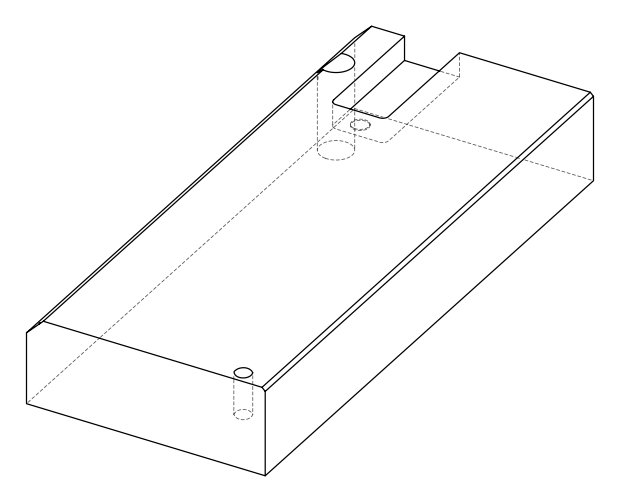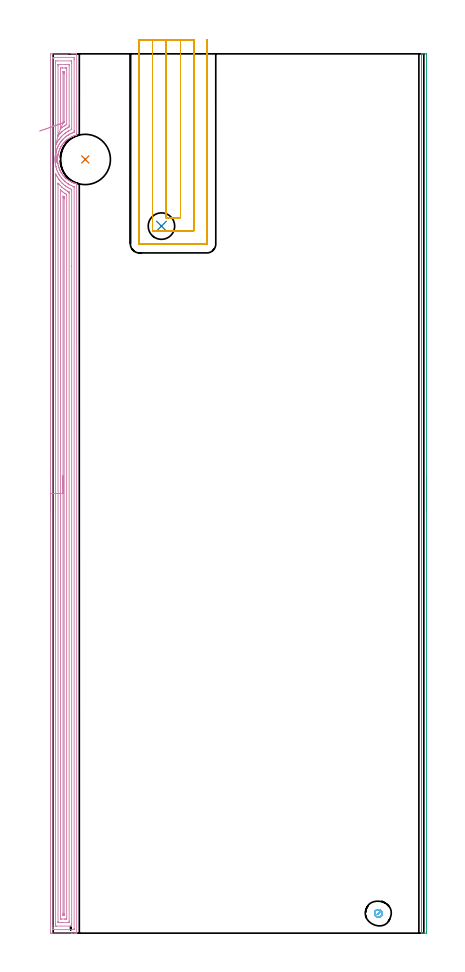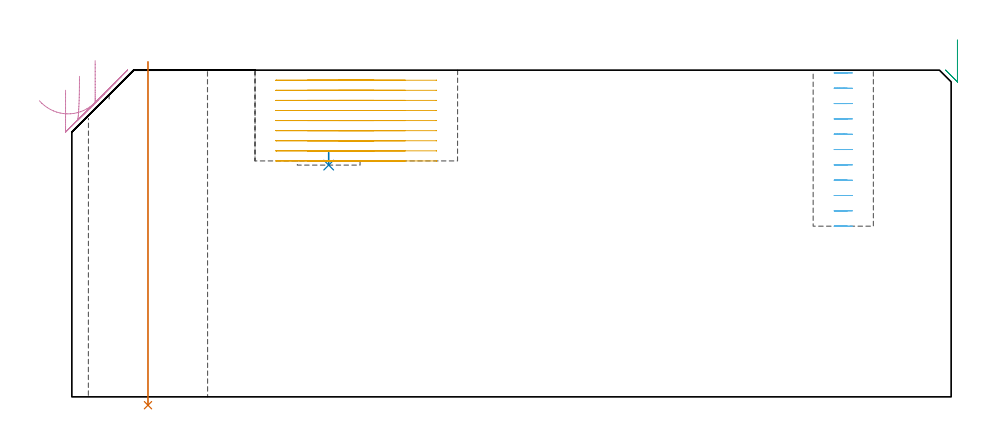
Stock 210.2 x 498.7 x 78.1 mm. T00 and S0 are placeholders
(PLAN: 6 operations, 3 tool changes, 44.2 min)
(1 INDEXABLE_INSERT_DRILL_THROUGH_HOLE_FROM_SOLID | STEP1HOLE | NXT0302_028 | 0.33 min | 49768 mm3)
(2 INDEXABLE_INSERT_DRILL_BLIND_HOLE_FROM_SOLID | STEP1POCKET | UGT0302_001 | 0.02 min | 3995 mm3)
(3 AREA_MILL | FG_CHAMFER_SURFACE | UGT0205_001 | 4.15 min | 1955 mm3)
(4 AREA_MILL_1 | FG_CHAMFER_SURFACE_1 | UGT0205_001 | 23.66 min | 53618 mm3)
(5 MILL_SLOT | SLOT_PARTIAL_RECTANGULAR | NXT0201_013 | Follow Part, ap 2.5, ae 75% | 15 min | 114539 mm3)
(6 MILL_BLIND_HOLE_FROM_SOLID_MATERIAL | STEP1POCKET_1 | NXT0201_013 | Spiral | 1.01 min | 6049 mm3)
(TOOL NXT0302_028 | Index. Insert Drill 28.5mm [880-D2850L32-03] | D28.5 PA176 FL86 Z2)
(TOOL UGT0302_001 | Indexable Insert Drill 15mm | D15 PA180 FL50 Z2)
(TOOL UGT0205_001 | Chamfer Mill 20 x 3 x 45 deg. | D20 FL50 Z2)
(TOOL NXT0201_013 | ENDMILL 10mm | D10 FL30 Z4)
(OP 1 INDEXABLE_INSERT_DRILL_THROUGH_HOLE_FROM_SOLID)
G17 G21 G94 G90
T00 M6
G54
G17 G0 G90 X18.2 Y438.8 S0 M3
G43 Z88.1 H1
G94 G81 G98 Z-1.998 F250. R80.1
G80
M5
M2
(OP 2 INDEXABLE_INSERT_DRILL_BLIND_HOLE_FROM_SOLID)
G17 G21 G94 G90
T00 M6
G54
G17 G0 G90 X61.4 Y401. S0 M3
G43 Z88.1 H0
G94 G81 G98 Z55.4 F250. R58.4
G80
M5
M2
(OP 3 AREA_MILL)
G17 G21 G94 G90
T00 M6
G54
G17 G0 G90 X211.7 Y259.35 S1061 M3
G43 Z88.1 H0
Z85.3
G94 G1 Y259.312 Z84.428 F250.
Y259.198 Z83.564
Y259.009 Z82.712
Y258.747 Z81.88
Y258.413 Z81.074
Y258.01 Z80.3
Y257.542 Z79.564
Y257.01 Z78.872
Y256.421 Z78.229
Y255.778 Z77.64
Y255.086 Z77.109
Y254.35 Z76.64
Y253.576 Z76.237
Y252.77 Z75.903
Y251.938 Z75.641
Y251.086 Z75.452
Y250.222 Z75.338
Y249.35 Z75.3
Y0.615
X211.698 Y0.427 Z75.302
X211.691 Y0.002 Z75.305
X211.519 Y0. Z75.478
X210.3 Z76.695
X209.287 Z77.712
X208.926 Y0.007 Z78.065
X208.903 Y0.01 Z78.088
X208.9 Y0.168 Z78.1
Y498.532
X208.903 Y498.691 Z78.088
X208.927 Y498.7 Z78.064
X209.287 Z77.712
X209.632 Z77.367
X210.3 Z76.695
X211.519 Z75.478
X211.691 Y498.698 Z75.305
X211.7 Y498.273 Z75.3
Y249.35
Y248.478 Z75.338
Y247.614 Z75.452
Y246.762 Z75.641
Y245.93 Z75.903
Y245.124 Z76.237
Y244.35 Z76.64
Y243.614 Z77.109
Y242.922 Z77.64
Y242.279 Z78.229
Y241.69 Z78.872
Y241.158 Z79.564
Y240.69 Z80.3
Y240.287 Z81.074
Y239.953 Z81.88
Y239.691 Z82.712
Y239.502 Z83.564
Y239.388 Z84.428
Y239.35 Z85.3
G0 Z88.1
M5
M2
(OP 4 AREA_MILL_1)
G17 G21 G94 G90
T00 M6
G54
G17 G0 G90 X-1.5 Y239.35 S1061 M3
G43 Z88.1 H0
Z73.3
G94 G1 Y239.388 Z72.428 F250.
Y239.502 Z71.564
Y239.691 Z70.712
Y239.953 Z69.88
Y240.287 Z69.074
Y240.69 Z68.3
Y241.158 Z67.564
Y241.69 Z66.872
Y242.279 Z66.229
Y242.922 Z65.64
Y243.614 Z65.108
Y244.35 Z64.64
Y245.124 Z64.237
Y245.93 Z63.903
Y246.762 Z63.641
Y247.613 Z63.452
Y248.478 Z63.338
Y249.35 Z63.3
Y498.085
X-1.495 Y498.59 Z63.303
X-1.492 Y498.69 Z63.306
X-1.387 Y498.7 Z63.41
X10.284 Z75.078
X10.83 Z75.627
X11.161 Z75.957
X11.707 Z76.503
X12.037 Z76.832
X12.698 Z77.498
X13.009 Z77.809
X13.157 Y498.697 Z77.949
X13.298 Y498.69 Z78.089
X13.3 Y498.532 Z78.1
Y453.429
X13.294 Y452.637 Z78.091
X12.78 Y452.49 Z77.58
X12.323 Y452.359 Z77.123
X11.601 Y452.091 Z76.401
X11.416 Y452.023 Z76.216
X10.524 Y451.634 Z75.323
X10.284 Y451.517 Z75.08
X10.173 Y451.464 Z74.972
X10.138 Y451.445 Z74.937
X9.959 Y451.345 Z74.758
X9.845 Y451.281 Z74.642
X9.766 Y451.237 Z74.564
X9.631 Y451.162 Z74.43
X8.739 Y450.616 Z73.539
X8.668 Y450.57 Z73.468
X8.255 Y450.271 Z73.053
X7.847 Y449.961 Z72.645
X7.719 Y449.856 Z72.517
X7.654 Y449.802 Z72.45
X7.555 Y449.723 Z72.355
X7.497 Y449.676 Z72.297
X7.367 Y449.559 Z72.166
X7.215 Y449.42 Z72.011
X7.037 Y449.261 Z71.835
X6.954 Y449.187 Z71.753
X6.536 Y448.781 Z71.335
X6.485 Y448.726 Z71.283
X6.061 Y448.271 Z70.861
X5.807 Y447.975 Z70.607
X5.731 Y447.887 Z70.531
X5.41 Y447.475 Z70.209
X5.316 Y447.352 Z70.111
X5.169 Y447.166 Z69.968
X5.093 Y447.06 Z69.893
X5.045 Y446.993 Z69.845
X4.749 Y446.548 Z69.549
X4.587 Y446.291 Z69.387
X4.466 Y446.098 Z69.266
X4.315 Y445.837 Z69.113
X4.277 Y445.772 Z69.075
X4.078 Y445.391 Z68.873
X3.978 Y445.204 Z68.776
X3.854 Y444.949 Z68.654
X3.763 Y444.759 Z68.562
X3.649 Y444.498 Z68.445
X3.565 Y444.31 Z68.363
X3.384 Y443.865 Z68.183
X3.224 Y443.416 Z68.022
X3.14 Y443.158 Z67.938
X3.079 Y442.969 Z67.877
X3.005 Y442.711 Z67.802
X2.949 Y442.521 Z67.748
X2.837 Y442.075 Z67.636
X2.828 Y442.031 Z67.627
X2.785 Y441.818 Z67.58
X2.743 Y441.627 Z67.541
X2.665 Y441.166 Z67.463
X2.637 Y441.002 Z67.434
X2.625 Y440.925 Z67.42
X2.601 Y440.795 Z67.399
X2.591 Y440.733 Z67.389
X2.536 Y440.306 Z67.331
X2.51 Y440.032 Z67.302
X2.494 Y439.879 Z67.288
X2.468 Y439.391 Z67.265
X2.466 Y439.316 Z67.263
X2.463 Y439.139 Z67.253
X2.457 Y438.944 Z67.251
Y438.923
X2.46 Y438.672 Z67.252
X2.462 Y438.525 Z67.25
Y438.497 Z67.251
X2.467 Y438.382 Z67.254
X2.471 Y438.246 Z67.26
X2.476 Y438.05 Z67.271
X2.478 Y438.001 Z67.274
X2.492 Y437.721 Z67.29
X2.535 Y437.353 Z67.328
X2.556 Y437.155 Z67.351
X2.592 Y436.915 Z67.387
X2.661 Y436.46 Z67.455
X2.674 Y436.365 Z67.471
X2.689 Y436.261 Z67.487
X2.882 Y435.367 Z67.68
X2.952 Y435.12 Z67.747
X2.977 Y435.026 Z67.774
X3.041 Y434.8 Z67.837
X3.077 Y434.673 Z67.871
X3.132 Y434.472 Z67.928
X3.212 Y434.227 Z68.008
X3.252 Y434.101 Z68.05
X3.444 Y433.578 Z68.242
X3.632 Y433.129 Z68.432
X3.743 Y432.887 Z68.54
X3.772 Y432.822 Z68.57
X3.834 Y432.684 Z68.633
X4.05 Y432.252 Z68.849
X4.297 Y431.789 Z69.096
X4.475 Y431.493 Z69.275
X4.566 Y431.34 Z69.366
X4.848 Y430.895 Z69.647
X5.006 Y430.662 Z69.806
X5.169 Y430.433 Z69.969
X5.496 Y430.001 Z70.295
X5.608 Y429.864 Z70.407
X5.776 Y429.66 Z70.573
X6.063 Y429.324 Z70.86
X6.258 Y429.107 Z71.055
X6.346 Y429.017 Z71.142
X6.603 Y428.753 Z71.399
X6.777 Y428.583 Z71.573
X6.955 Y428.408 Z71.752
X7.069 Y428.303 Z71.866
X7.168 Y428.212 Z71.966
X7.504 Y427.921 Z72.303
X7.619 Y427.826 Z72.419
X7.847 Y427.639 Z72.646
X8.264 Y427.318 Z73.063
X8.739 Y426.988 Z73.538
X9.183 Y426.701 Z73.981
X9.64 Y426.424 Z74.439
X9.845 Y426.313 Z74.644
X10.08 Y426.187 Z74.878
X10.377 Y426.04 Z75.176
X10.524 Y425.967 Z75.323
X10.573 Y425.945 Z75.372
X10.722 Y425.879 Z75.518
X11.028 Y425.742 Z75.827
X11.161 Y425.683 Z75.959
X11.417 Y425.568 Z76.216
X11.51 Y425.529 Z76.309
X11.748 Y425.443 Z76.548
X11.908 Y425.385 Z76.708
X12.037 Y425.342 Z76.836
X12.309 Y425.252 Z77.108
X13.068 Y425.028 Z77.867
X13.204 Y424.986 Z78.001
X13.295 Y424.953 Z78.091
X13.3 Y424.849 Z78.1
Y0.168
X13.298 Y0.01 Z78.089
X13.157 Y0.003 Z77.949
X13.009 Y0. Z77.809
X12.698 Z77.497
X12.037 Z76.832
X10.83 Z75.627
X10.284 Z75.078
X-1.114 Z63.683
X-1.39 Y0.003 Z63.407
X-1.492 Y0.01 Z63.305
X-1.499 Y0.114 Z63.299
X-1.5 Y0.615 Z63.3
Y249.35
X-0.086 Z64.714
X-0.085 Y496.144 Z64.715
Y496.299
X-0.08 Y496.667 Z64.72
X-0.079 Y496.683 Z64.721
X-0.059 Y496.69 Z64.741
X0.009 Y496.695 Z64.809
X0.114 Y496.698 Z64.914
X0.246 Y496.7 Z65.046
X0.639 Z65.439
X11.644 Z76.444
X11.819 Y496.697 Z76.619
X11.85 Y496.695 Z76.65
X11.878 Y496.691 Z76.678
X11.879 Y496.651 Z76.679
X11.884 Y496.455 Z76.684
X11.885 Y496.299 Z76.685
X11.886 Y495.56 Z76.686
Y455.215
X11.883 Y454.479 Z76.683
X11.881 Y454.322 Z76.681
X11.879 Y454.283 Z76.679
X11.814 Y454.248 Z76.614
X11.682 Y454.194 Z76.482
X11.531 Y454.134 Z76.331
X11.397 Y454.082 Z76.197
X11.161 Y453.987 Z75.961
X10.771 Y453.826 Z75.571
X10.284 Y453.614 Z75.084
X9.87 Y453.429 Z74.67
X9.564 Y453.269 Z74.364
X9.407 Y453.182 Z74.207
X8.853 Y452.864 Z73.653
X8.53 Y452.668 Z73.33
X8.45 Y452.618 Z73.25
X8.318 Y452.536 Z73.118
X7.92 Y452.265 Z72.72
X7.654 Y452.075 Z72.454
X7.408 Y451.893 Z72.208
X7.081 Y451.643 Z71.881
X6.913 Y451.504 Z71.713
X6.777 Y451.386 Z71.577
X6.072 Y450.75 Z70.872
X5.9 Y450.581 Z70.7
X5.546 Y450.217 Z70.346
X5.203 Y449.856 Z70.003
X5.118 Y449.76 Z69.918
X5.023 Y449.649 Z69.823
X4.718 Y449.275 Z69.518
X4.468 Y448.963 Z69.268
X4.327 Y448.78 Z69.127
X4.146 Y448.537 Z68.946
X3.956 Y448.264 Z68.756
X3.825 Y448.07 Z68.625
X3.607 Y447.727 Z68.407
X3.262 Y447.177 Z68.062
X2.958 Y446.601 Z67.758
X2.794 Y446.284 Z67.594
X2.662 Y446.009 Z67.462
X2.393 Y445.433 Z67.193
X2.38 Y445.404 Z67.18
X2.375 Y445.391 Z67.175
X2.129 Y444.767 Z66.929
X2.033 Y444.498 Z66.833
X1.899 Y444.107 Z66.699
X1.737 Y443.605 Z66.537
X1.708 Y443.507 Z66.508
X1.686 Y443.431 Z66.486
X1.516 Y442.792 Z66.316
X1.5 Y442.728 Z66.3
X1.497 Y442.711 Z66.297
X1.354 Y441.984 Z66.154
X1.324 Y441.818 Z66.124
X1.226 Y441.221 Z66.026
X1.184 Y440.925 Z65.984
X1.125 Y440.431 Z65.925
X1.088 Y440.032 Z65.888
X1.066 Y439.597 Z65.866
X1.051 Y439.139 Z65.851
X1.048 Y438.723 Z65.848
X1.057 Y438.246 Z65.857
X1.076 Y437.801 Z65.876
X1.107 Y437.353 Z65.907
X1.167 Y436.815 Z65.967
X1.218 Y436.46 Z66.018
X1.326 Y435.76 Z66.126
X1.364 Y435.566 Z66.164
X1.516 Y434.842 Z66.316
X1.555 Y434.673 Z66.355
X1.561 Y434.651 Z66.361
X1.569 Y434.619 Z66.369
X1.81 Y433.78 Z66.61
X1.949 Y433.34 Z66.749
X2.111 Y432.887 Z66.911
X2.393 Y432.171 Z67.193
X2.469 Y431.994 Z67.269
X2.532 Y431.852 Z67.332
X2.902 Y431.101 Z67.702
X3.27 Y430.423 Z68.07
X3.395 Y430.208 Z68.195
X3.597 Y429.875 Z68.397
X3.97 Y429.315 Z68.77
X4.146 Y429.064 Z68.946
X4.636 Y428.421 Z69.436
X5.023 Y427.956 Z69.823
X5.399 Y427.528 Z70.199
X5.9 Y427.019 Z70.7
X6.3 Y426.635 Z71.1
X6.777 Y426.217 Z71.577
X7.362 Y425.742 Z72.162
X7.654 Y425.524 Z72.454
X8.328 Y425.055 Z73.128
X8.53 Y424.925 Z73.33
X8.651 Y424.849 Z73.451
X9.127 Y424.57 Z73.927
X9.407 Y424.419 Z74.207
X10.247 Y423.993 Z75.047
X10.284 Y423.977 Z75.084
X10.331 Y423.956 Z75.131
X11.161 Y423.601 Z75.961
X11.709 Y423.397 Z76.509
X11.817 Y423.358 Z76.617
X11.848 Y423.345 Z76.648
X11.876 Y423.331 Z76.676
X11.879 Y423.298 Z76.679
X11.883 Y423.22 Z76.683
X11.885 Y423.063 Z76.685
Y2.556
Y2.401
X11.88 Y2.033 Z76.68
X11.879 Y2.017 Z76.679
X11.859 Y2.01 Z76.659
X11.79 Y2.005 Z76.59
X11.686 Y2.002 Z76.486
X11.554 Y2. Z76.354
X11.161 Z75.961
X0.156 Z64.956
X-0.019 Y2.003 Z64.781
X-0.05 Y2.005 Z64.75
X-0.078 Y2.009 Z64.722
X-0.08 Y2.049 Z64.72
X-0.084 Y2.245 Z64.716
X-0.085 Y2.401 Z64.715
X-0.086 Y3.14 Z64.714
Y249.35
X1.328 Z66.128
X1.329 Y430.59 Z66.129
X1.33 Y430.718 Z66.13
X1.332 Y430.763 Z66.132
X1.333 Y430.767 Z66.133
X1.343 Y430.75 Z66.143
X1.415 Y430.611 Z66.215
X1.709 Y430.011 Z66.509
X2.09 Y429.315 Z66.89
X2.393 Y428.798 Z67.193
X2.629 Y428.421 Z67.429
X3.104 Y427.697 Z67.904
X3.228 Y427.528 Z68.028
X3.27 Y427.474 Z68.07
X3.633 Y427.008 Z68.433
X3.935 Y426.635 Z68.735
X4.146 Y426.386 Z68.946
X4.733 Y425.742 Z69.533
X5.023 Y425.447 Z69.823
X5.653 Y424.849 Z70.453
X5.9 Y424.633 Z70.7
X6.718 Y423.956 Z71.518
X6.777 Y423.91 Z71.577
X6.955 Y423.774 Z71.755
X7.654 Y423.303 Z72.454
X8.017 Y423.063 Z72.817
X8.53 Y422.756 Z73.33
X9.175 Y422.406 Z73.975
X9.407 Y422.291 Z74.207
X9.653 Y422.17 Z74.453
X10.284 Y421.877 Z75.084
X10.45 Y421.799 Z75.25
X10.464 Y421.467 Z75.264
X10.468 Y421.276 Z75.268
X10.471 Y421.086 Z75.271
Y378.295
Y5.08
X10.47 Y4.89 Z75.27
X10.464 Y4.187 Z75.264
X10.461 Y4.007 Z75.261
X9.407 Y4. Z74.207
X1.699 Y4.001 Z66.499
X1.516 Y4.005 Z66.316
X1.339 Y4.01 Z66.139
X1.334 Y4.187 Z66.134
X1.331 Y4.376 Z66.131
X1.329 Y5.08 Z66.129
X1.328 Y5.272 Z66.128
Y249.35
X2.743 Z67.543
Y424.492
X2.744 Y424.849 Z67.544
X2.747 Y425.139 Z67.547
X2.75 Y425.379 Z67.55
X2.883 Y425.256 Z67.683
X3.009 Y425.115 Z67.809
X3.233 Y424.849 Z68.033
X3.27 Y424.808 Z68.07
X4.061 Y423.956 Z68.861
X4.146 Y423.871 Z68.946
X4.995 Y423.063 Z69.795
X5.023 Y423.038 Z69.823
X5.195 Y422.887 Z69.995
X5.9 Y422.317 Z70.7
X6.087 Y422.17 Z70.887
X6.777 Y421.684 Z71.577
X7.378 Y421.276 Z72.178
X7.654 Y421.107 Z72.454
X8.063 Y420.859 Z72.863
X8.53 Y420.615 Z73.33
X8.974 Y420.383 Z73.774
X9.039 Y420.343 Z73.839
X9.05 Y420.313 Z73.85
X9.053 Y420.249 Z73.853
X9.055 Y420.115 Z73.855
X9.057 Y419.847 Z73.857
Y419.49
Y6.867
X9.056 Y6.331 Z73.856
X9.053 Y6.151 Z73.853
X9.05 Y6.017 Z73.85
X8.955 Y6.01 Z73.755
X8.53 Y6.001 Z73.33
X8.504 Y6. Z73.304
X5.023 Z69.823
X3.244 Z68.044
X2.847 Y6.007 Z67.647
X2.754 Y6.01 Z67.554
X2.749 Y6.071 Z67.549
X2.746 Y6.138 Z67.546
X2.743 Y6.51 Z67.543
Y249.35
X4.157 Z68.957
Y421.276
X4.16 Y421.377 Z68.96
X4.163 Y421.424 Z68.963
X4.165 Y421.429 Z68.965
X4.18 Y421.419 Z68.98
X4.227 Y421.382 Z69.027
X4.242 Y421.37 Z69.042
X4.351 Y421.276 Z69.151
X5.023 Y420.728 Z69.823
X5.456 Y420.383 Z70.256
X5.9 Y420.069 Z70.7
X6.734 Y419.49 Z71.534
X6.777 Y419.462 Z71.577
X6.851 Y419.415 Z71.651
X7.338 Y419.117 Z72.138
X7.485 Y419.025 Z72.285
X7.636 Y418.927 Z72.436
X7.643 Y418.597 Z72.443
Y8.664
X7.636 Y8.212 Z72.436
X7.625 Y8.01 Z72.425
X7.414 Y8.004 Z72.214
X6.777 Y8.001 Z71.577
X6.541 Y8. Z71.341
X4.787 Y8.001 Z69.587
X4.286 Y8.007 Z69.086
X4.17 Y8.01 Z68.97
X4.164 Y8.21 Z68.964
X4.157 Y8.642 Z68.957
Y8.653
Y249.35
X5.571 Z70.371
X5.572 Y417.145 Z70.372
X5.575 Y417.704 Z70.375
X5.578 Y418.032 Z70.378
X5.9 Y417.828 Z70.7
X6.093 Y417.704 Z70.893
X6.213 Y417.616 Z71.013
X6.222 Y417.535 Z71.022
X6.225 Y417.373 Z71.025
X6.228 Y416.811 Z71.028
X6.229 Y416.476 Z71.029
X6.228 Y10.998 Z71.028
X6.226 Y10.439 Z71.026
X6.222 Y10.111 Z71.022
X6.217 Y10.01 Z71.017
X6.115 Y10.007 Z70.915
X5.9 Y10.003 Z70.7
X5.756 Y10.005 Z70.556
X5.642 Y10.01 Z70.442
X5.578 Y10.018 Z70.378
X5.576 Y10.104 Z70.376
X5.573 Y10.439 Z70.373
X5.571 Y10.774 Z70.371
Y11.332
Y249.35
Y250.222 Z70.409
Y251.086 Z70.523
Y251.938 Z70.712
Y252.77 Z70.974
Y253.576 Z71.308
Y254.35 Z71.711
Y255.086 Z72.18
Y255.778 Z72.711
Y256.421 Z73.3
Y257.01 Z73.943
Y257.541 Z74.635
Y258.01 Z75.371
Y258.413 Z76.145
Y258.747 Z76.951
Y259.009 Z77.783
Y259.198 Z78.635
Y259.312 Z79.5
Y259.35 Z80.371
G0 Z88.1
X1.812 Y437.352
Z76.625
G1 X1.813 Y437.346 Z75.753
X1.809 Y437.416 Z74.883
X1.802 Y437.562 Z74.023
X1.791 Y437.782 Z73.179
X1.776 Y438.074 Z72.357
X1.758 Y438.437 Z71.564
X1.736 Y438.868 Z70.806
X1.711 Y439.363 Z70.088
X1.683 Y439.918 Z69.416
X1.652 Y440.53 Z68.795
X1.619 Y441.194 Z68.23
X1.583 Y441.904 Z67.724
X1.545 Y442.656 Z67.283
X1.505 Y443.443 Z66.909
X1.464 Y444.26 Z66.605
X1.422 Y445.1 Z66.374
X1.379 Y445.957 Z66.217
X1.335 Y446.824 Z66.135
X1.333 Y446.867 Z66.133
X1.33 Y446.962 Z66.13
X1.329 Y447.061 Z66.129
Y447.177
Y493.62
X1.33 Y493.81 Z66.13
X1.336 Y494.513 Z66.136
X1.339 Y494.693 Z66.139
X2.393 Y494.7 Z67.193
X10.101 Y494.699 Z74.901
X10.284 Y494.695 Z75.084
X10.461 Y494.69 Z75.261
X10.466 Y494.513 Z75.266
X10.469 Y494.324 Z75.269
X10.471 Y493.62 Z75.271
X10.472 Y493.428 Z75.272
X10.471 Y456.108 Z75.271
X10.47 Y455.919 Z75.27
X10.468 Y455.854 Z75.268
X10.465 Y455.809 Z75.265
X10.441 Y455.792 Z75.241
X9.339 Y455.285 Z74.139
X9.201 Y455.215 Z74.001
X8.768 Y454.973 Z73.568
X8.53 Y454.835 Z73.33
X8.212 Y454.646 Z73.012
X7.654 Y454.306 Z72.454
X7.143 Y453.949 Z71.943
X6.777 Y453.684 Z71.577
X6.633 Y453.576 Z71.433
X6.443 Y453.429 Z71.243
X6.145 Y453.179 Z70.945
X5.9 Y452.967 Z70.7
X5.418 Y452.536 Z70.218
X5.214 Y452.341 Z70.014
X5.023 Y452.152 Z69.823
X4.529 Y451.643 Z69.329
X4.345 Y451.441 Z69.145
X4.146 Y451.216 Z68.946
X3.935 Y450.965 Z68.735
X3.758 Y450.75 Z68.558
X3.541 Y450.473 Z68.341
X3.27 Y450.122 Z68.07
X3.157 Y449.971 Z67.957
X3.076 Y449.856 Z67.876
X2.8 Y449.442 Z67.6
X2.486 Y448.963 Z67.286
X2.45 Y448.905 Z67.25
X2.393 Y448.811 Z67.193
X2.123 Y448.346 Z66.923
X1.97 Y448.07 Z66.77
X1.811 Y447.77 Z66.611
X1.516 Y447.199 Z66.316
X1.509 Y447.185 Z66.309
X1.433 Y447.024 Z66.233
X1.356 Y446.866 Z66.156
X1.335 Y446.824 Z66.135
X2.748 Y452.174 Z67.548
X2.747 Z67.547
X2.745 Y452.177 Z67.545
X2.743 Y452.536 Z67.543
Y452.742
Y491.833
X2.744 Y492.368 Z67.544
X2.747 Y492.549 Z67.547
X2.75 Y492.683 Z67.55
X2.845 Y492.69 Z67.645
X3.27 Y492.699 Z68.07
X3.296 Y492.7 Z68.096
X6.777 Z71.577
X8.556 Z73.356
X8.953 Y492.692 Z73.753
X9.046 Y492.69 Z73.846
X9.051 Y492.629 Z73.851
X9.054 Y492.562 Z73.854
X9.057 Y492.19 Z73.857
Y458.251
X9.056 Y457.895 Z73.856
X9.053 Y457.363 Z73.853
X9.05 Y457.276 Z73.85
X8.968 Y457.23 Z73.768
X8.536 Y456.996 Z73.336
X7.976 Y456.673 Z72.776
X7.654 Y456.484 Z72.454
X7.422 Y456.344 Z72.222
X7.043 Y456.108 Z71.843
X6.883 Y456. Z71.683
X6.777 Y455.926 Z71.577
X6.367 Y455.632 Z71.167
X5.9 Y455.29 Z70.7
X5.858 Y455.258 Z70.658
X5.803 Y455.215 Z70.603
X5.375 Y454.857 Z70.175
X5.023 Y454.553 Z69.823
X4.902 Y454.446 Z69.702
X4.766 Y454.322 Z69.566
X4.446 Y454.017 Z69.246
X4.146 Y453.726 Z68.946
X4. Y453.578 Z68.8
X3.857 Y453.429 Z68.657
X3.573 Y453.12 Z68.373
X3.27 Y452.786 Z68.07
X3.154 Y452.653 Z67.954
X3.054 Y452.536 Z67.854
X2.748 Y452.174 Z67.548
X4.169 Y456.171 Z68.969
X4.157 Y456.991 Z68.957
Y457.001
Y490.036
X4.164 Y490.488 Z68.964
X4.175 Y490.69 Z68.975
X4.386 Y490.697 Z69.186
X5.023 Y490.7 Z69.823
X5.259 Z70.059
X6.777 Z71.577
X7.013 Y490.699 Z71.813
X7.514 Y490.693 Z72.314
X7.63 Y490.69 Z72.43
X7.636 Y490.49 Z72.436
X7.643 Y490.058 Z72.443
Y490.047
Y458.788
X7.638 Y458.678 Z72.438
X7.636 Y458.656 Z72.436
X7.609 Y458.635 Z72.409
X7.546 Y458.594 Z72.346
X7.367 Y458.486 Z72.167
X7.182 Y458.375 Z71.982
X6.777 Y458.128 Z71.577
X6.634 Y458.04 Z71.434
X6.406 Y457.895 Z71.206
X6.104 Y457.687 Z70.904
X5.9 Y457.543 Z70.7
X5.59 Y457.317 Z70.39
X5.165 Y457.001 Z69.965
X5.085 Y456.938 Z69.885
X5.023 Y456.888 Z69.823
X4.169 Y456.171 Z68.969
X5.575 Y459.559 Z70.375
X5.574 Y459.56 Z70.374
X5.572 Y459.578 Z70.372
X5.571 Y459.63 Z70.371
Y459.681
X5.572 Y487.702 Z70.372
X5.574 Y488.261 Z70.374
X5.578 Y488.589 Z70.378
X5.583 Y488.69 Z70.383
X5.685 Y488.693 Z70.485
X5.9 Y488.697 Z70.7
X6.044 Y488.695 Z70.844
X6.158 Y488.69 Z70.958
X6.222 Y488.682 Z71.022
X6.224 Y488.595 Z71.024
X6.227 Y488.261 Z71.027
X6.229 Y487.926 Z71.029
Y487.368
Y460.239
X6.227 Y460.127 Z71.027
X6.225 Y460.038 Z71.025
X6.222 Y459.984 Z71.022
X6.199 Y459.967 Z70.999
X5.623 Y459.585 Z70.423
X5.585 Y459.563 Z70.385
X5.575 Y459.559 Z70.375
X4.952 Y459.34 Z69.804
X4.285 Y459.106 Z69.294
X3.578 Y458.858 Z68.846
X2.837 Y458.598 Z68.466
X2.068 Y458.328 Z68.156
X1.276 Y458.051 Z67.918
X0.467 Y457.767 Z67.754
X-0.352 Y457.48 Z67.665
X-1.175 Y457.191 Z67.652
X-1.996 Y456.903 Z67.716
X-2.808 Y456.618 Z67.854
X-3.607 Y456.338 Z68.068
X-4.384 Y456.065 Z68.354
X-5.135 Y455.801 Z68.711
X-5.854 Y455.549 Z69.136
X-6.535 Y455.31 Z69.626
X-7.174 Y455.086 Z70.177
X-7.764 Y454.879 Z70.785
G0 Z88.1
M5
M2
(OP 5 MILL_SLOT)
G17 G21 G94 G90
T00 M6
G54
G17 G0 G90 X63.8 Y506.7 S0 M3
G43 Z88.1 H0
Z75.689
G94 G1 Y503.7 F250.
Y405.8 F500.
X72.2
Y503.7
Y506.7 F250.
X56.3
Y503.7
Y398.3 F500.
X79.7
Y503.7
Y506.7 F250.
X48.8
Y503.7
Y390.9 F500.
X48.805 Y390.845
X48.845 Y390.805
X48.9 Y390.8
X87.1
X87.155 Y390.805
X87.195 Y390.845
X87.2 Y390.9
Y503.7
Y506.7 F250.
G0 X63.8 Z73.278
G1 Y503.7
Y405.8 F500.
X72.2
Y503.7
Y506.7 F250.
X56.3
Y503.7
Y398.3 F500.
X79.7
Y503.7
Y506.7 F250.
X48.8
Y503.7
Y390.9 F500.
X48.805 Y390.845
X48.845 Y390.805
X48.9 Y390.8
X87.1
X87.155 Y390.805
X87.195 Y390.845
X87.2 Y390.9
Y503.7
Y506.7 F250.
G0 X63.8 Z70.867
G1 Y503.7
Y405.8 F500.
X72.2
Y503.7
Y506.7 F250.
X56.3
Y503.7
Y398.3 F500.
X79.7
Y503.7
Y506.7 F250.
X48.8
Y503.7
Y390.9 F500.
X48.805 Y390.845
X48.845 Y390.805
X48.9 Y390.8
X87.1
X87.155 Y390.805
X87.195 Y390.845
X87.2 Y390.9
Y503.7
Y506.7 F250.
G0 X63.8 Z68.456
G1 Y503.7
Y405.8 F500.
X72.2
Y503.7
Y506.7 F250.
X56.3
Y503.7
Y398.3 F500.
X79.7
Y503.7
Y506.7 F250.
X48.8
Y503.7
Y390.9 F500.
X48.805 Y390.845
X48.845 Y390.805
X48.9 Y390.8
X87.1
X87.155 Y390.805
X87.195 Y390.845
X87.2 Y390.9
Y503.7
Y506.7 F250.
G0 X63.8 Z66.044
G1 Y503.7
Y405.8 F500.
X72.2
Y503.7
Y506.7 F250.
X56.3
Y503.7
Y398.3 F500.
X79.7
Y503.7
Y506.7 F250.
X48.8
Y503.7
Y390.9 F500.
X48.805 Y390.845
X48.845 Y390.805
X48.9 Y390.8
X87.1
X87.155 Y390.805
X87.195 Y390.845
X87.2 Y390.9
Y503.7
Y506.7 F250.
G0 X63.8 Z63.633
G1 Y503.7
Y405.8 F500.
X72.2
Y503.7
Y506.7 F250.
X56.3
Y503.7
Y398.3 F500.
X79.7
Y503.7
Y506.7 F250.
X48.8
Y503.7
Y390.9 F500.
X48.805 Y390.845
X48.845 Y390.805
X48.9 Y390.8
X87.1
X87.155 Y390.805
X87.195 Y390.845
X87.2 Y390.9
Y503.7
Y506.7 F250.
G0 X63.8 Z61.222
G1 Y503.7
Y405.8 F500.
X72.2
Y503.7
Y506.7 F250.
X56.3
Y503.7
Y398.3 F500.
X79.7
Y503.7
Y506.7 F250.
X48.8
Y503.7
Y390.9 F500.
X48.805 Y390.845
X48.845 Y390.805
X48.9 Y390.8
X87.1
X87.155 Y390.805
X87.195 Y390.845
X87.2 Y390.9
Y503.7
Y506.7 F250.
G0 X63.8 Z58.811
G1 Y503.7
Y405.8 F500.
X72.2
Y503.7
Y506.7 F250.
X56.3
Y503.7
Y398.3 F500.
X79.7
Y503.7
Y506.7 F250.
X48.8
Y503.7
Y390.9 F500.
X48.805 Y390.845
X48.845 Y390.805
X48.9 Y390.8
X87.1
X87.155 Y390.805
X87.195 Y390.845
X87.2 Y390.9
Y503.7
Y506.7 F250.
G0 X63.8 Z56.4
G1 Y503.7
Y405.8 F500.
X72.2
Y503.7
Y506.7 F250.
X56.3
Y503.7
Y398.3 F500.
X79.7
Y503.7
Y506.7 F250.
X48.8
Y503.7
Y390.9 F500.
X48.805 Y390.845
X48.845 Y390.805
X48.9 Y390.8
X87.1
X87.155 Y390.805
X87.195 Y390.845
X87.2 Y390.9
Y503.7
Y506.7 F250.
G0 Z88.1
M5
M2
(OP 6 MILL_BLIND_HOLE_FROM_SOLID_MATERIAL)
G17 G21 G94 G90
T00 M6
G54
G17 G0 G90 X184.4 Y11.2 S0 M3
G43 Z88.1 H0
Z77.436
G94 G3 X184.752 Y13.048 R0.957 F250.
X182.354 Y12.01 R1.848
X183.59 Y9.154 R2.2
X182.354 Y12.01 R-2.2
X182.972 Y10.582 R1.1
X184.4 Y11.2 R1.1
G0 Z73.773
G3 X184.752 Y13.048 R0.957
X182.354 Y12.01 R1.848
X183.59 Y9.154 R2.2
X182.354 Y12.01 R-2.2
X182.972 Y10.582 R1.1
X184.4 Y11.2 R1.1
G0 Z70.109
G3 X184.752 Y13.048 R0.957
X182.354 Y12.01 R1.848
X183.59 Y9.154 R2.2
X182.354 Y12.01 R-2.2
X182.972 Y10.582 R1.1
X184.4 Y11.2 R1.1
G0 Z66.445
G3 X184.752 Y13.048 R0.957
X182.354 Y12.01 R1.848
X183.59 Y9.154 R2.2
X182.354 Y12.01 R-2.2
X182.972 Y10.582 R1.1
X184.4 Y11.2 R1.1
G0 Z62.782
G3 X184.752 Y13.048 R0.957
X182.354 Y12.01 R1.848
X183.59 Y9.154 R2.2
X182.354 Y12.01 R-2.2
X182.972 Y10.582 R1.1
X184.4 Y11.2 R1.1
G0 Z59.118
G3 X184.752 Y13.048 R0.957
X182.354 Y12.01 R1.848
X183.59 Y9.154 R2.2
X182.354 Y12.01 R-2.2
X182.972 Y10.582 R1.1
X184.4 Y11.2 R1.1
G0 Z55.455
G3 X184.752 Y13.048 R0.957
X182.354 Y12.01 R1.848
X183.59 Y9.154 R2.2
X182.354 Y12.01 R-2.2
X182.972 Y10.582 R1.1
X184.4 Y11.2 R1.1
G0 Z51.791
G3 X184.752 Y13.048 R0.957
X182.354 Y12.01 R1.848
X183.59 Y9.154 R2.2
X182.354 Y12.01 R-2.2
X182.972 Y10.582 R1.1
X184.4 Y11.2 R1.1
G0 Z48.127
G3 X184.752 Y13.048 R0.957
X182.354 Y12.01 R1.848
X183.59 Y9.154 R2.2
X182.354 Y12.01 R-2.2
X182.972 Y10.582 R1.1
X184.4 Y11.2 R1.1
G0 Z44.464
G3 X184.752 Y13.048 R0.957
X182.354 Y12.01 R1.848
X183.59 Y9.154 R2.2
X182.354 Y12.01 R-2.2
X182.972 Y10.582 R1.1
X184.4 Y11.2 R1.1
G0 Z40.8
G3 X184.752 Y13.048 R0.957
X182.354 Y12.01 R1.848
X183.59 Y9.154 R2.2
X182.354 Y12.01 R-2.2
X182.972 Y10.582 R1.1
X184.4 Y11.2 R1.1
G0 Z88.1
M5
M2
